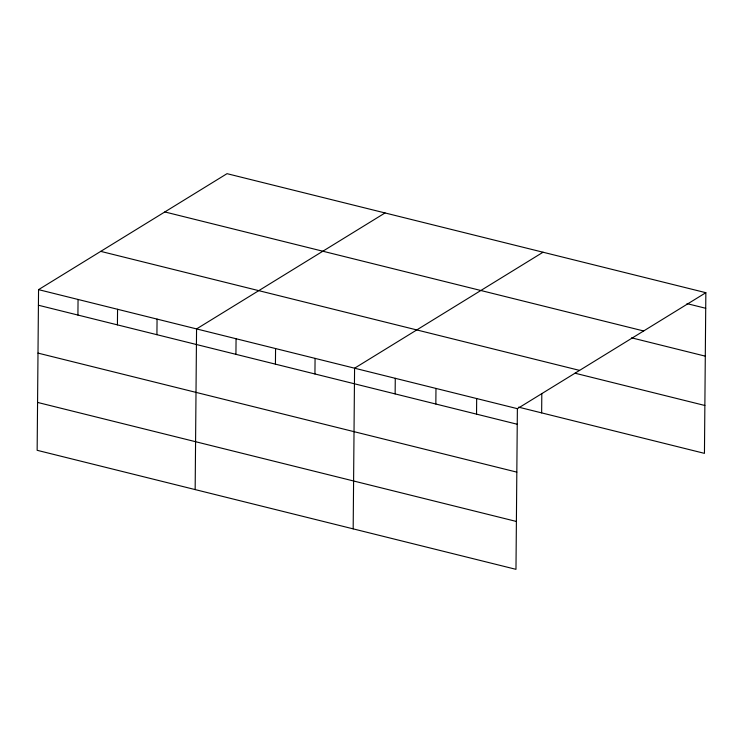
<?xml version="1.0" encoding="UTF-8"?>
<svg xmlns="http://www.w3.org/2000/svg" width="743" height="743" viewBox="0 0 743 743"><rect width="100%" height="100%" fill="white"/><g stroke="black" fill="none" stroke-linecap="round" stroke-linejoin="round"><path stroke-width="1.11" d="M705.85 292.696L227.024 173.667L38.552 289.64L37.15 450.304L515.976 569.333L517.379 408.669L705.85 292.696L704.448 453.36L518.605 407.155M77.922 315.051L78.052 299.466M117.422 324.867L117.561 309.283M156.922 334.684L157.061 319.1M195.158 489.581L196.561 328.926L385.041 212.944M235.93 354.327L236.07 338.743M275.43 364.144L275.569 348.56M314.939 373.97L315.069 358.386M353.176 528.867L354.578 368.203L543.049 252.221M395.137 393.901L395.276 378.317M435.844 404.025L435.974 388.44M476.542 414.139L476.672 398.554M541.647 412.885L541.814 393.511M687.015 303.627L705.711 308.28M164.835 211.941L643.652 330.969M631.596 337.833L705.293 356.157M100.751 251.375L579.568 370.395M575.063 373.218L704.866 405.483M38.552 289.64L517.379 408.669M38.413 305.234L517.239 424.253M37.995 353.101L516.822 472.13M37.568 402.427L516.394 521.456"/></g></svg>
